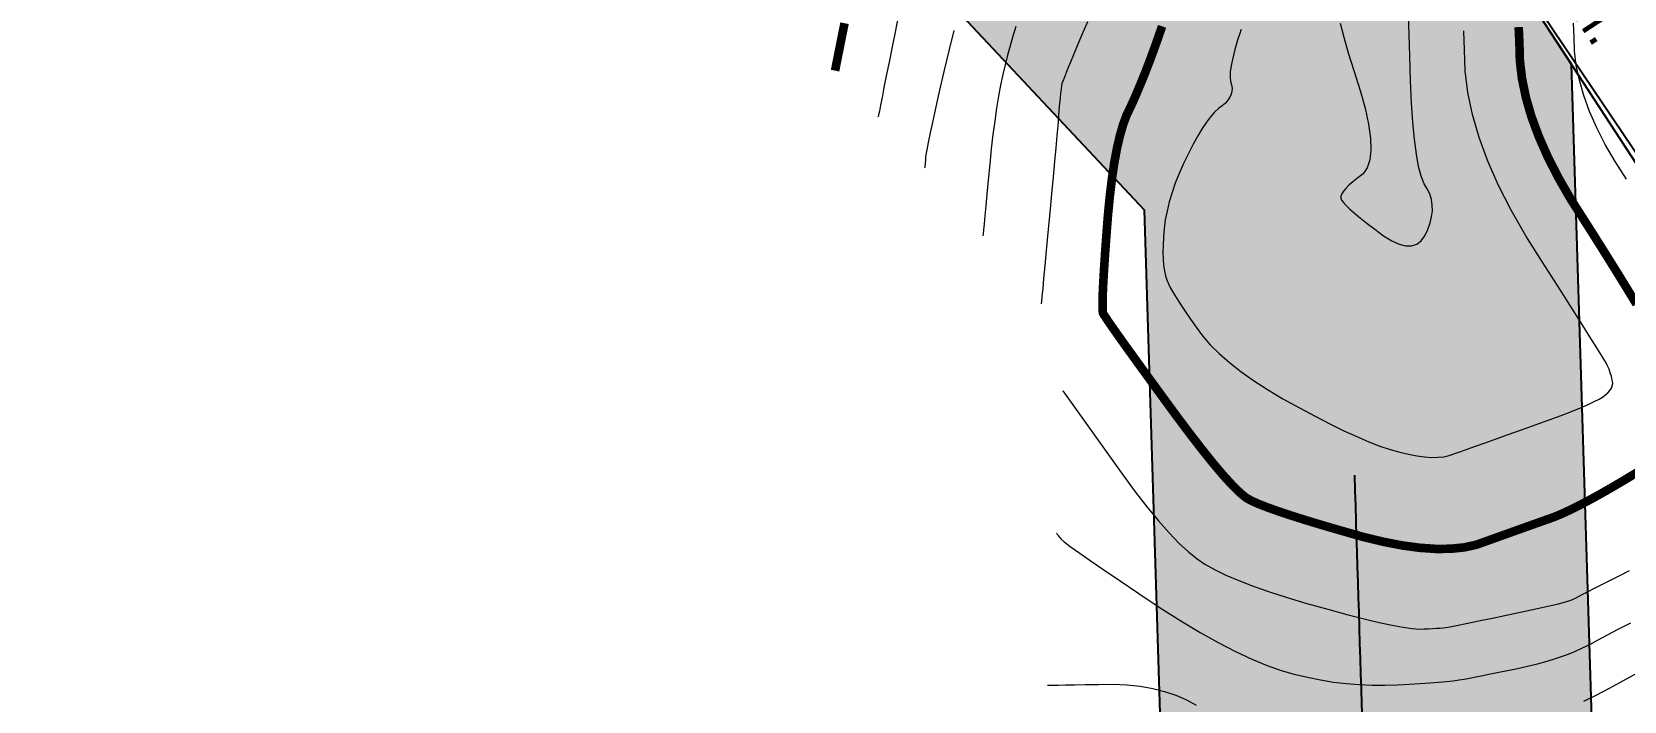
# Model space of a CAD drawing. Extents: x 637295 to 638874, y 5971243 to 5973352.
# Drawn here: x 638045.84 to 638082.73, y 5971375.29 to 5971390.8 of the extents above; entities that cross this region are included whole.
import ezdxf

# ---------------------------------------------------------------- set-up
doc = ezdxf.new("R2010")
doc.units = 0
doc.header["$LTSCALE"] = 5
for name, color, linetype in [('AS-FENCE-DASH', 48, 'foc-FENCE-DASH'), ('AS-SYMBOL', 7, 'Continuous'), ('L-MON', 1, 'Continuous'), ('L-TITLEDB', 4, 'Continuous'), ('P-TEMP-ATCO PIPELINES', 104, 'Continuous'), ('P-TEMP-ATCO PIPELINES-H', 71, 'Continuous'), ('T-WATER', 160, 'Continuous')]:
    doc.layers.add(name, color=color, linetype=linetype)
doc.layers.add('C-TOPO-MAJR', color=7, linetype='Continuous', lineweight=15, true_color=0xd3aa5f)
doc.layers.add('C-TOPO-MINR', color=7, linetype='Continuous', lineweight=13, true_color=0xe9d5af)
doc.styles.add('1.0', font='ARIALN.TTF', dxfattribs={"height": 1})
doc.styles.add('80L', font='ARIALN.TTF', dxfattribs={"height": 10})
doc.styles.add('foc-LtypeFont', font='ARIALN.TTF', dxfattribs={"height": 7.35})
doc.linetypes.add('foc-FENCE-DASH', pattern='A,0.5,-0.5,1,-0.5,1,-0.5,1,-0.5,1,-0.5,["X",foc-LtypeFont,S=0.2,R=0,X=-0.625,Y=-0.75],-0.5', length=7.5)
doc.dimstyles.new('Compass 500', dxfattribs={"dimscale": 0.5, "dimtxt": 0.9, "dimasz": 2, "dimexe": 0.2, "dimexo": 0.0625, "dimgap": 0.5, "dimtad": 0, "dimtih": 1, "dimtoh": 1, "dimzin": 0, "dimdsep": 46, "dimtxsty": '1.0', "dimcen": 0.1, "dimse1": 1, "dimse2": 1, "dimclrd": 256, "dimclrt": 256, "dimaunit": 1, "dimadec": 4, "dimazin": 0, "dimtfac": 0.06, "dimtofl": 0, "dimtmove": 0, "dimatfit": 0, "dimfxl": 0.2, "dimtolj": 1, "dimtzin": 0, "dimlwd": -1, "dimarcsym": 0})

msp = doc.modelspace()

# ---------------------------------------------------------------- hatches: boundary and pattern name
at = {"layer": 'P-TEMP-ATCO PIPELINES-H'}
h = msp.add_hatch(color=256, dxfattribs=at)
h.dxf.hatch_style = 1
h.paths.add_polyline_path([(638072.33, 5971363.596), (638082.398, 5971361.471), (638081.509, 5971390.05), (638080.036, 5971392.305), (638055.253, 5971418.726), (638047.961, 5971411.887), (638071.612, 5971386.674)])

# ---------------------------------------------------------------- linework, layer by layer
at = {"layer": 'AS-FENCE-DASH', "flags": 128}
msp.add_lwpolyline([(638090.436, 5971357.253), (638090.168, 5971372.053), (638089.918, 5971377.323), (638086.631, 5971382.611), (638079.918, 5971392.575), (638066.515, 5971406.876)], dxfattribs=at)
at = {"layer": 'AS-SYMBOL', "color": 5, "flags": 128}
msp.add_lwpolyline([(638081.509, 5971390.05), (638080.036, 5971392.305)], dxfattribs=at)
at = {"layer": 'C-TOPO-MAJR', "const_width": 0.2, "flags": 128}
for points in [[(638064.667, 5971390.997), (638064.604, 5971390.683), (638064.552, 5971390.422), (638064.511, 5971390.212), (638064.479, 5971390.055), (638064.459, 5971389.95), (638064.448, 5971389.898), (638064.448, 5971389.898)], [(638072.025, 5971390.925), (638071.927, 5971390.643), (638071.831, 5971390.375), (638071.736, 5971390.119), (638071.643, 5971389.877), (638071.551, 5971389.648), (638071.461, 5971389.432), (638071.373, 5971389.229), (638071.286, 5971389.04), (638071.201, 5971388.863), (638071.122, 5971388.649), (638071.049, 5971388.396), (638070.981, 5971388.106), (638070.92, 5971387.777), (638070.865, 5971387.411), (638070.816, 5971387.007), (638070.772, 5971386.564), (638070.735, 5971386.084), (638070.704, 5971385.66), (638070.68, 5971385.292), (638070.662, 5971384.979), (638070.65, 5971384.723), (638070.645, 5971384.523), (638070.646, 5971384.379), (638070.653, 5971384.291), (638070.667, 5971384.259), (638070.724, 5971384.17), (638070.824, 5971384.023), (638070.967, 5971383.819), (638071.153, 5971383.557), (638071.383, 5971383.238), (638071.656, 5971382.861), (638071.972, 5971382.427)], [(638083.016, 5971384.489), (638082.83, 5971384.795), (638082.617, 5971385.142), (638082.376, 5971385.528), (638082.108, 5971385.956), (638081.811, 5971386.423), (638081.487, 5971386.931), (638081.202, 5971387.426), (638080.957, 5971387.909), (638080.75, 5971388.378), (638080.582, 5971388.834), (638080.454, 5971389.278), (638080.365, 5971389.708), (638080.315, 5971390.126), (638080.304, 5971390.531), (638080.287, 5971390.908)], [(638071.972, 5971382.427), (638072.331, 5971381.936), (638072.659, 5971381.498), (638072.956, 5971381.114), (638073.222, 5971380.783), (638073.457, 5971380.506), (638073.662, 5971380.283), (638073.835, 5971380.114), (638073.977, 5971379.998), (638074.089, 5971379.936), (638074.248, 5971379.864), (638074.455, 5971379.783), (638074.71, 5971379.692), (638075.013, 5971379.591), (638075.364, 5971379.48), (638075.762, 5971379.36), (638076.209, 5971379.23), (638076.703, 5971379.09), (638077.166, 5971378.979), (638077.599, 5971378.896), (638078.002, 5971378.842), (638078.373, 5971378.817), (638078.715, 5971378.82), (638079.025, 5971378.852), (638079.305, 5971378.913), (638079.554, 5971379.002), (638079.791, 5971379.087), (638080.015, 5971379.167), (638080.227, 5971379.243), (638080.427, 5971379.314), (638080.614, 5971379.381), (638080.789, 5971379.443), (638080.952, 5971379.501), (638081.102, 5971379.554), (638081.273, 5971379.625), (638081.466, 5971379.714), (638081.681, 5971379.82), (638081.917, 5971379.945), (638082.175, 5971380.086), (638082.454, 5971380.246), (638082.755, 5971380.423), (638083.077, 5971380.618)]]:
    msp.add_lwpolyline(points, dxfattribs=at)
at = {"layer": 'C-TOPO-MINR', "flags": 128}
for points in [[(638065.904, 5971391.114), (638065.838, 5971390.793), (638065.77, 5971390.453), (638065.698, 5971390.091), (638065.635, 5971389.775), (638065.581, 5971389.504), (638065.537, 5971389.278), (638065.501, 5971389.098), (638065.474, 5971388.962), (638065.456, 5971388.872), (638065.447, 5971388.827), (638065.447, 5971388.827)], [(638070.295, 5971391.031), (638070.167, 5971390.73), (638070.059, 5971390.474), (638069.97, 5971390.262), (638069.9, 5971390.095), (638069.849, 5971389.971), (638069.818, 5971389.893), (638069.806, 5971389.858), (638069.794, 5971389.825), (638069.783, 5971389.794), (638069.771, 5971389.764), (638069.76, 5971389.736), (638069.749, 5971389.709), (638069.738, 5971389.684), (638069.727, 5971389.661), (638069.717, 5971389.64), (638069.706, 5971389.6), (638069.695, 5971389.543), (638069.684, 5971389.468), (638069.672, 5971389.376), (638069.66, 5971389.266), (638069.648, 5971389.138), (638069.636, 5971388.992), (638069.623, 5971388.829), (638069.607, 5971388.627), (638069.586, 5971388.387), (638069.562, 5971388.109), (638069.533, 5971387.792), (638069.501, 5971387.437), (638069.465, 5971387.044), (638069.424, 5971386.613), (638069.38, 5971386.143), (638069.342, 5971385.732), (638069.309, 5971385.379), (638069.281, 5971385.086), (638069.259, 5971384.851), (638069.242, 5971384.675), (638069.231, 5971384.557), (638069.226, 5971384.498), (638069.226, 5971384.498)], [(638076.154, 5971390.997), (638076.235, 5971390.677), (638076.339, 5971390.311), (638076.466, 5971389.898), (638076.614, 5971389.439), (638076.729, 5971389.026), (638076.808, 5971388.658), (638076.853, 5971388.336), (638076.863, 5971388.06), (638076.839, 5971387.829), (638076.779, 5971387.644), (638076.686, 5971387.505), (638076.557, 5971387.411), (638076.447, 5971387.324), (638076.355, 5971387.244), (638076.281, 5971387.17), (638076.225, 5971387.103), (638076.188, 5971387.042), (638076.169, 5971386.987), (638076.167, 5971386.94), (638076.185, 5971386.898), (638076.225, 5971386.843), (638076.289, 5971386.774), (638076.376, 5971386.692), (638076.486, 5971386.595), (638076.619, 5971386.484), (638076.776, 5971386.36), (638076.955, 5971386.222), (638077.158, 5971386.069), (638077.345, 5971385.955), (638077.515, 5971385.879), (638077.668, 5971385.841), (638077.804, 5971385.841), (638077.924, 5971385.879), (638078.028, 5971385.955), (638078.115, 5971386.069), (638078.185, 5971386.221), (638078.237, 5971386.369), (638078.271, 5971386.512), (638078.287, 5971386.651), (638078.285, 5971386.785), (638078.265, 5971386.915), (638078.227, 5971387.041), (638078.17, 5971387.162), (638078.095, 5971387.279), (638078.028, 5971387.452), (638077.969, 5971387.681), (638077.916, 5971387.966), (638077.871, 5971388.307), (638077.834, 5971388.704), (638077.804, 5971389.156), (638077.781, 5971389.665), (638077.766, 5971390.23), (638077.751, 5971390.729), (638077.737, 5971391.161)], [(638082.782, 5971387.386), (638082.522, 5971387.793), (638082.294, 5971388.19), (638082.097, 5971388.577), (638081.931, 5971388.954), (638081.796, 5971389.32), (638081.694, 5971389.676), (638081.622, 5971390.021), (638081.582, 5971390.356), (638081.573, 5971390.681), (638081.555, 5971390.997)], [(638067.202, 5971390.831), (638067.084, 5971390.359), (638066.971, 5971389.875), (638066.871, 5971389.443), (638066.784, 5971389.063), (638066.711, 5971388.735), (638066.651, 5971388.46), (638066.605, 5971388.236), (638066.572, 5971388.065), (638066.552, 5971387.946), (638066.546, 5971387.879), (638066.54, 5971387.82), (638066.536, 5971387.77), (638066.532, 5971387.728), (638066.529, 5971387.694), (638066.526, 5971387.669), (638066.525, 5971387.652), (638066.524, 5971387.644), (638066.524, 5971387.644)], [(638068.638, 5971390.919), (638068.57, 5971390.698), (638068.505, 5971390.476), (638068.444, 5971390.254), (638068.388, 5971390.031), (638068.335, 5971389.807), (638068.285, 5971389.565), (638068.237, 5971389.305), (638068.192, 5971389.026), (638068.148, 5971388.73), (638068.107, 5971388.415), (638068.068, 5971388.083), (638068.031, 5971387.732), (638067.996, 5971387.363), (638067.966, 5971387.04), (638067.94, 5971386.763), (638067.918, 5971386.532), (638067.901, 5971386.348), (638067.888, 5971386.209), (638067.879, 5971386.117), (638067.875, 5971386.071), (638067.875, 5971386.071)], [(638073.856, 5971390.853), (638073.776, 5971390.608), (638073.711, 5971390.386), (638073.661, 5971390.189), (638073.625, 5971390.017), (638073.605, 5971389.868), (638073.6, 5971389.744), (638073.609, 5971389.644), (638073.634, 5971389.568), (638073.645, 5971389.494), (638073.641, 5971389.422), (638073.624, 5971389.351), (638073.594, 5971389.282), (638073.549, 5971389.214), (638073.491, 5971389.148), (638073.418, 5971389.084), (638073.332, 5971389.021), (638073.243, 5971388.937), (638073.15, 5971388.832), (638073.053, 5971388.705), (638072.954, 5971388.556), (638072.851, 5971388.386), (638072.744, 5971388.194), (638072.635, 5971387.982), (638072.521, 5971387.747), (638072.421, 5971387.517), (638072.332, 5971387.292), (638072.255, 5971387.072), (638072.191, 5971386.856), (638072.139, 5971386.645), (638072.099, 5971386.439), (638072.072, 5971386.237), (638072.057, 5971386.04), (638072.048, 5971385.857), (638072.046, 5971385.687), (638072.05, 5971385.532), (638072.061, 5971385.39), (638072.079, 5971385.262), (638072.103, 5971385.148), (638072.134, 5971385.048), (638072.171, 5971384.962), (638072.222, 5971384.861), (638072.287, 5971384.746), (638072.365, 5971384.616), (638072.458, 5971384.472), (638072.564, 5971384.313), (638072.684, 5971384.14), (638072.818, 5971383.953)], [(638072.818, 5971383.953), (638072.965, 5971383.751), (638073.142, 5971383.548), (638073.349, 5971383.343), (638073.585, 5971383.136), (638073.85, 5971382.929), (638074.145, 5971382.719), (638074.469, 5971382.509), (638074.823, 5971382.297), (638075.207, 5971382.083), (638075.57, 5971381.889), (638075.912, 5971381.713), (638076.233, 5971381.556), (638076.534, 5971381.419), (638076.814, 5971381.3), (638077.073, 5971381.2), (638077.312, 5971381.12), (638077.53, 5971381.058), (638077.735, 5971381.009), (638077.926, 5971380.973), (638078.103, 5971380.949), (638078.267, 5971380.938), (638078.417, 5971380.939), (638078.554, 5971380.953), (638078.678, 5971380.98), (638078.788, 5971381.019), (638078.926, 5971381.069), (638079.093, 5971381.128), (638079.288, 5971381.198), (638079.512, 5971381.278), (638079.764, 5971381.367), (638080.045, 5971381.467), (638080.354, 5971381.577), (638080.691, 5971381.697), (638080.996, 5971381.808), (638081.269, 5971381.91), (638081.51, 5971382.003), (638081.719, 5971382.087), (638081.895, 5971382.163), (638082.039, 5971382.229), (638082.151, 5971382.286), (638082.231, 5971382.334), (638082.299, 5971382.384), (638082.356, 5971382.434), (638082.401, 5971382.486), (638082.434, 5971382.539), (638082.455, 5971382.593), (638082.465, 5971382.649), (638082.463, 5971382.705), (638082.449, 5971382.763), (638082.434, 5971382.819), (638082.418, 5971382.874), (638082.4, 5971382.927), (638082.38, 5971382.979), (638082.359, 5971383.029), (638082.337, 5971383.078), (638082.313, 5971383.125), (638082.287, 5971383.171), (638082.217, 5971383.287), (638082.101, 5971383.474), (638081.939, 5971383.731), (638081.733, 5971384.058), (638081.48, 5971384.455), (638081.183, 5971384.923), (638080.84, 5971385.461), (638080.452, 5971386.069), (638080.111, 5971386.662), (638079.817, 5971387.24), (638079.569, 5971387.802), (638079.368, 5971388.349), (638079.215, 5971388.88), (638079.108, 5971389.395), (638079.048, 5971389.896), (638079.035, 5971390.38), (638079.019, 5971390.818)], [(638069.725, 5971382.483), (638069.725, 5971382.483), (638069.763, 5971382.429), (638069.84, 5971382.32), (638069.956, 5971382.158), (638070.11, 5971381.941), (638070.303, 5971381.67), (638070.534, 5971381.345), (638070.804, 5971380.965), (638071.112, 5971380.532), (638071.405, 5971380.137), (638071.682, 5971379.781), (638071.944, 5971379.464), (638072.19, 5971379.186), (638072.42, 5971378.946), (638072.636, 5971378.746), (638072.835, 5971378.584), (638073.019, 5971378.462), (638073.242, 5971378.337), (638073.502, 5971378.211), (638073.801, 5971378.083), (638074.138, 5971377.954), (638074.513, 5971377.822), (638074.926, 5971377.689), (638075.377, 5971377.555), (638075.866, 5971377.418), (638076.309, 5971377.3), (638076.705, 5971377.198), (638077.054, 5971377.115), (638077.356, 5971377.049), (638077.611, 5971377.001), (638077.819, 5971376.97), (638077.98, 5971376.957), (638078.094, 5971376.962), (638078.2, 5971376.966), (638078.297, 5971376.972), (638078.385, 5971376.978), (638078.464, 5971376.984), (638078.534, 5971376.99), (638078.596, 5971376.997), (638078.649, 5971377.005), (638078.693, 5971377.012), (638078.771, 5971377.027), (638078.885, 5971377.05), (638079.032, 5971377.08), (638079.215, 5971377.118), (638079.432, 5971377.163), (638079.683, 5971377.215), (638079.97, 5971377.275), (638080.291, 5971377.342), (638080.575, 5971377.403), (638080.823, 5971377.458), (638081.035, 5971377.506), (638081.21, 5971377.548), (638081.349, 5971377.583), (638081.451, 5971377.612), (638081.517, 5971377.635), (638081.547, 5971377.651), (638081.6, 5971377.679), (638081.676, 5971377.718), (638081.776, 5971377.769), (638081.9, 5971377.832), (638082.047, 5971377.906), (638082.217, 5971377.992), (638082.411, 5971378.089), (638082.629, 5971378.198), (638082.858, 5971378.318)], [(638069.58, 5971379.184), (638069.58, 5971379.184), (638069.582, 5971379.18), (638069.588, 5971379.173), (638069.596, 5971379.161), (638069.607, 5971379.146), (638069.62, 5971379.127), (638069.636, 5971379.105), (638069.655, 5971379.078), (638069.677, 5971379.048), (638069.758, 5971378.98), (638069.898, 5971378.874), (638070.097, 5971378.731), (638070.356, 5971378.551), (638070.674, 5971378.333), (638071.051, 5971378.077), (638071.488, 5971377.784), (638071.984, 5971377.453), (638072.456, 5971377.153), (638072.904, 5971376.884), (638073.328, 5971376.646), (638073.728, 5971376.438), (638074.104, 5971376.261), (638074.456, 5971376.115), (638074.785, 5971375.999), (638075.089, 5971375.914), (638075.392, 5971375.842), (638075.694, 5971375.781), (638075.995, 5971375.733), (638076.294, 5971375.696), (638076.593, 5971375.672), (638076.89, 5971375.659), (638077.186, 5971375.659), (638077.481, 5971375.67), (638077.753, 5971375.683), (638078.002, 5971375.697), (638078.229, 5971375.712), (638078.433, 5971375.727), (638078.615, 5971375.744), (638078.773, 5971375.762), (638078.909, 5971375.781), (638079.022, 5971375.801), (638079.151, 5971375.825), (638079.296, 5971375.852), (638079.457, 5971375.884), (638079.633, 5971375.919), (638079.825, 5971375.958), (638080.032, 5971376), (638080.256, 5971376.047), (638080.495, 5971376.097), (638080.726, 5971376.153), (638080.95, 5971376.215), (638081.166, 5971376.283), (638081.374, 5971376.356), (638081.574, 5971376.436), (638081.767, 5971376.522), (638081.952, 5971376.613), (638082.13, 5971376.711), (638082.344, 5971376.825), (638082.595, 5971376.958), (638082.883, 5971377.107)], [(638081.8, 5971375.289), (638082.083, 5971375.431), (638082.388, 5971375.591), (638082.713, 5971375.77), (638083.042, 5971375.948)], [(638069.367, 5971375.659), (638069.367, 5971375.659), (638069.41, 5971375.66), (638069.494, 5971375.661), (638069.621, 5971375.663), (638069.79, 5971375.665), (638070.001, 5971375.668), (638070.254, 5971375.672), (638070.55, 5971375.676), (638070.888, 5971375.68), (638071.21, 5971375.667), (638071.517, 5971375.635), (638071.808, 5971375.584), (638072.084, 5971375.516), (638072.344, 5971375.429), (638072.588, 5971375.323), (638072.817, 5971375.199)]]:
    msp.add_lwpolyline(points, dxfattribs=at)
at = {"layer": 'L-TITLEDB', "flags": 128}
msp.add_lwpolyline([(638045.838, 5971428.763), (638080.036, 5971392.305), (638100.815, 5971360.475), (638099.337, 5971409.114), (638066.135, 5971444.598)], dxfattribs=at)
at = {"layer": 'P-TEMP-ATCO PIPELINES', "flags": 128}
msp.add_lwpolyline([(638072.33, 5971363.596), (638082.398, 5971361.471), (638081.509, 5971390.05), (638080.036, 5971392.305), (638055.253, 5971418.726), (638047.961, 5971411.887), (638071.612, 5971386.674)], close=True, dxfattribs=at)

# ---------------------------------------------------------------- texts
at = {"layer": 'L-MON', "insert": (638081.597, 5971392.922), "char_height": 0.99973, "attachment_point": 1, "rotation": 303.1368, "style": '80L'}
msp.add_mtext_dynamic_manual_height_columns('\\pi0.05308;Fd.I.', width=2.20381, gutter_width=9.997, heights=[0], dxfattribs=at)

# ---------------------------------------------------------------- leaders
at = {"layer": 'T-WATER', "color": 6, "path_type": 1}
msp.add_leader([(638076.841, 5971369.209), (638076.489, 5971380.522)], dimstyle='Compass 500', dxfattribs=at)

doc.saveas('drawing.dxf')
